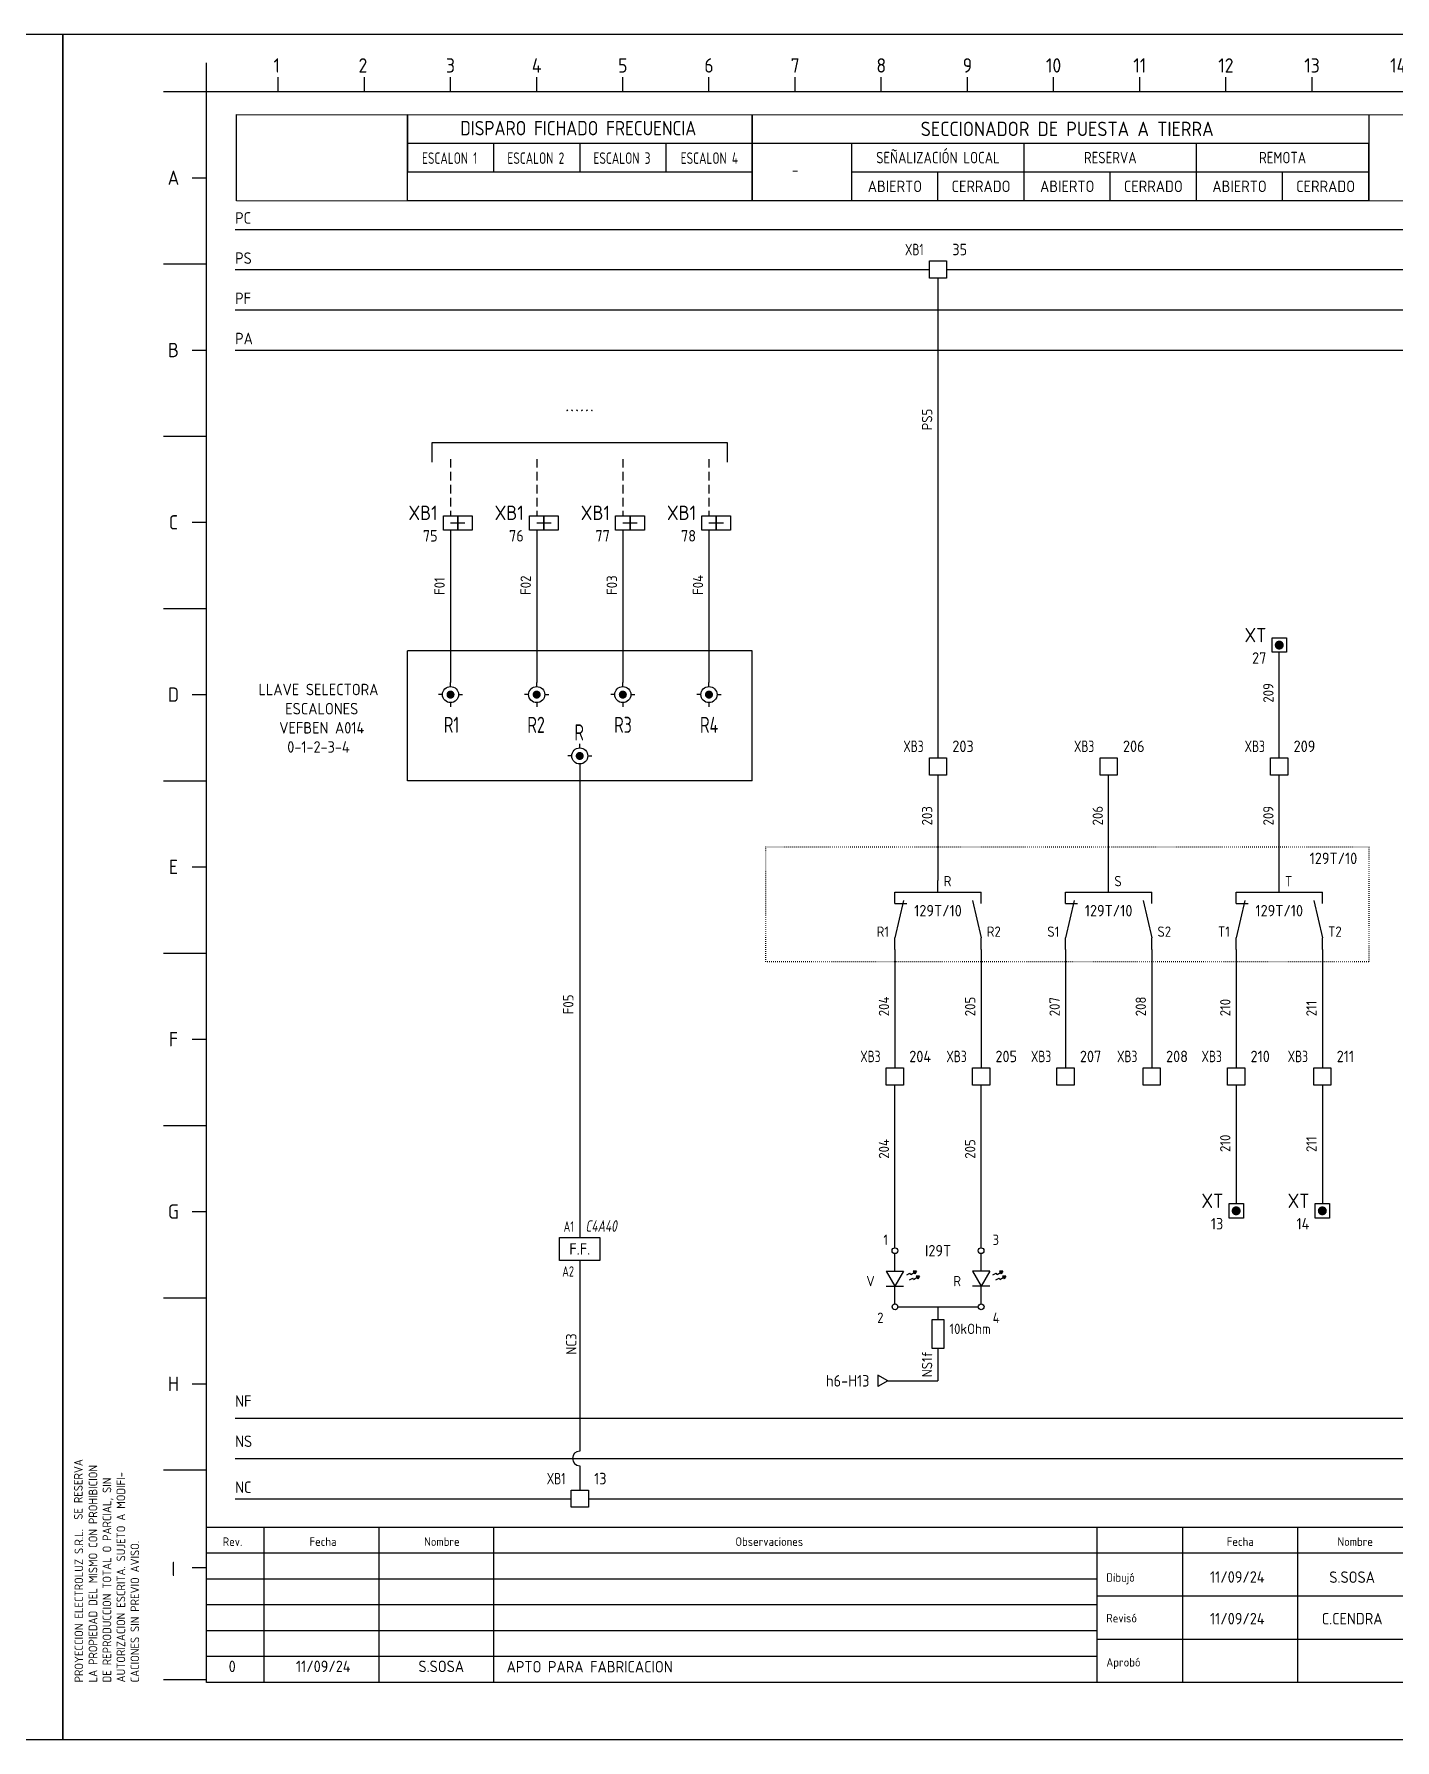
# Model space of a CAD drawing. Header units: millimetres. Extents: x 2272 to 7312, y -3839 to -3184.
# Drawn here: x 4786.5 to 5023.4, y -3492.6 to -3195.6 of the extents above; entities that cross this region are included whole.
import ezdxf
from ezdxf.enums import TextEntityAlignment as Align

# ---------------------------------------------------------------- set-up
doc = ezdxf.new("R2010")
doc.units = ezdxf.units.MM
doc.linetypes.add('DASHED', pattern=[0.75, 0.5, -0.25])
doc.linetypes.add('DOT', pattern=[0.25, 0, -0.25])
for name, color, linetype in [('AUXILIAR', 30, 'Continuous'), ('CABLES', 3, 'Continuous'), ('COTAS', 3, 'Continuous'), ('SYMS', 7, 'Continuous'), ('TAGS', 7, 'Continuous'), ('TERMS', 7, 'Continuous'), ('TEXTO', 3, 'Continuous'), ('TEXTOS', 3, 'Continuous')]:
    doc.layers.add(name, color=color, linetype=linetype)
doc.layers.add('CDO_110VCC', color=3, linetype='Continuous', lineweight=18)
doc.styles.add('ROMANS', font='isocp3.shx')
doc.styles.add('style1', font='arial.ttf', dxfattribs={"height": 1})
doc.styles.add('style2', font='romab___.ttf', dxfattribs={"height": 1})
doc.styles.add('WD_IEC', font='ISOCP2.shx', dxfattribs={"width": 0.9, "height": 4})

# ---------------------------------------------------------------- blocks, each defined once
blk = doc.blocks.new('*U39')
blk.add_lwpolyline([(-1.5, 3), (1.5, 3), (1.5, 0), (-1.5, 0)], close=True)
at = {"style": 'ROMANS', "width": 0.8}
blk.add_attdef('XA', text='', height=2, dxfattribs=at).set_placement((-2.5, 4), align=Align.RIGHT)
at = {"layer": 'TEXTO', "style": 'ROMANS'}
blk.add_attdef('BORNE', (2.5, 4), '', height=2, dxfattribs=at)
blk = doc.blocks.new('INVERSOR C4')
for p, q in [((7.5, 8), (7.5, 10)), ((0, 8), (15, 8)), ((0, 6), (0, 8)), ((1.5, 6.5), (0, 0)), ((0, 6), (2.08, 6)), ((13.5, 6.5), (15, 0)), ((15, 6), (15, 8)), ((0, -2), (0, 0)), ((15, -2), (15, 0))]:
    blk.add_line(p, q)
at = {"style": 'ROMANS'}
blk.add_attdef('COMUN', text='', height=1.8, dxfattribs=at).set_placement((8.5, 10.8), align=Align.TOP_LEFT)
blk.add_attdef('MODELO', text='', height=2, dxfattribs=at).set_placement((7.5, 4.75), align=Align.MIDDLE_CENTER)
for tag, p in [('B', (-3.18, 0.2)), ('A', (16, 0.2))]:
    blk.add_attdef(tag, p, '', height=1.8, dxfattribs=at)
blk = doc.blocks.new('*U40')
blk.add_lwpolyline([(-1.5, 3), (1.5, 3), (1.5, 0), (-1.5, 0)], close=True)
at = {"style": 'ROMANS', "width": 0.8}
blk.add_attdef('XA', text='', height=2, dxfattribs=at).set_placement((-2.5, 4), align=Align.RIGHT)
at = {"layer": 'TEXTO', "style": 'ROMANS'}
blk.add_attdef('BORNE', (2.5, 4), '', height=2, dxfattribs=at)
blk = doc.blocks.new('*U41')
blk.add_lwpolyline([(-1.5, 3), (1.5, 3), (1.5, 0), (-1.5, 0)], close=True)
at = {"style": 'ROMANS', "width": 0.8}
blk.add_attdef('XA', text='', height=2, dxfattribs=at).set_placement((-2.5, 4), align=Align.RIGHT)
at = {"layer": 'TEXTO', "style": 'ROMANS'}
blk.add_attdef('BORNE', (2.5, 4), '', height=2, dxfattribs=at)
blk = doc.blocks.new('*U42')
blk.add_lwpolyline([(-1.5, 3), (1.5, 3), (1.5, 0), (-1.5, 0)], close=True)
at = {"style": 'ROMANS', "width": 0.8}
blk.add_attdef('XA', text='', height=2, dxfattribs=at).set_placement((-2.5, 4), align=Align.RIGHT)
at = {"layer": 'TEXTO', "style": 'ROMANS'}
blk.add_attdef('BORNE', (2.5, 4), '', height=2, dxfattribs=at)
blk = doc.blocks.new('*U43')
blk.add_lwpolyline([(-1.5, 3), (1.5, 3), (1.5, 0), (-1.5, 0)], close=True)
at = {"style": 'ROMANS', "width": 0.8}
blk.add_attdef('XA', text='', height=2, dxfattribs=at).set_placement((-2.5, 4), align=Align.RIGHT)
at = {"layer": 'TEXTO', "style": 'ROMANS'}
blk.add_attdef('BORNE', (2.5, 4), '', height=2, dxfattribs=at)
blk = doc.blocks.new('referencia horizontal')
for p, q in [((0, 1), (0, -1)), ((1.73, 0), (0, 1)), ((1.73, 0), (0, -1))]:
    blk.add_line(p, q)
at = {"style": 'ROMANS'}
blk.add_attdef('REFERENCIA_001', (1.43, -1), '', height=2, dxfattribs=at)
blk = doc.blocks.new('*U37')
h = blk.add_hatch(color=256)
h.dxf.hatch_style = 1
h.paths.add_polyline_path([(3.2, -4.06), (3.48, -4.55), (3.76, -4.06)])
h.paths.add_polyline_path([(3.98, -5.42), (4.26, -4.93), (3.7, -4.93)])
h = blk.add_hatch(color=256)
h.dxf.hatch_style = 1
h.paths.add_polyline_path([(18.23, -4.06), (18.51, -4.55), (18.79, -4.06)])
h.paths.add_polyline_path([(19.01, -5.42), (19.29, -4.93), (18.73, -4.93)])
for p, q in [((-0.01, -4.09), (-0.01, -1)), ((15.01, -4.09), (15.01, -1)), ((-1.51, -4.09), (1.49, -4.09)), ((-1.51, -4.09), (-0.01, -6.69)), ((1.49, -4.09), (-0.01, -6.69)), ((2.05, -4.73), (2.62, -4.4)), ((2.55, -5.6), (3.12, -5.26)), ((2.76, -4.64), (2.62, -4.4)), ((2.76, -4.64), (3.34, -4.31)), ((3.26, -5.51), (3.12, -5.26)), ((3.2, -4.06), (3.48, -4.55)), ((3.76, -4.06), (3.2, -4.06)), ((3.26, -5.51), (3.84, -5.17)), ((3.76, -4.06), (3.48, -4.55)), ((3.7, -4.93), (3.98, -5.42)), ((4.26, -4.93), (3.7, -4.93)), ((4.26, -4.93), (3.98, -5.42)), ((16.51, -4.09), (13.51, -4.09)), ((13.51, -4.09), (15.01, -6.69)), ((16.51, -4.09), (15.01, -6.69)), ((17.07, -4.73), (17.65, -4.4)), ((17.57, -5.6), (18.15, -5.26)), ((17.79, -4.64), (17.65, -4.4)), ((17.79, -4.64), (18.37, -4.31)), ((18.29, -5.51), (18.15, -5.26)), ((18.23, -4.06), (18.51, -4.55)), ((18.79, -4.06), (18.23, -4.06)), ((18.29, -5.51), (18.87, -5.17)), ((18.79, -4.06), (18.51, -4.55)), ((18.73, -4.93), (19.01, -5.42)), ((19.29, -4.93), (18.73, -4.93)), ((19.29, -4.93), (19.01, -5.42)), ((-1.51, -6.69), (1.49, -6.69)), ((0, -9.78), (0, -6.69)), ((16.51, -6.69), (13.51, -6.69)), ((15.02, -9.78), (15.02, -6.69)), ((0.52, -10.28), (14.52, -10.28)), ((7.5, -10.28), (7.5, -12.51)), ((7.5, -17.51), (7.5, -19.73))]:
    blk.add_line(p, q)
blk.add_lwpolyline([(6.5, -12.51), (8.5, -12.51), (8.5, -17.51), (6.5, -17.51)], close=True)
for centre in [(0, -0.5), (15, -0.5), (0.02, -10.28), (15.02, -10.28)]:
    blk.add_circle(centre, 0.5)
at = {"style": 'ROMANS'}
for tag, p in [('1', (-2, 0.5)), ('3', (17, 0.5))]:
    blk.add_attdef(tag, p, '', height=1.8, dxfattribs=at)
blk.add_attdef('NOMBRE', text='', height=2, dxfattribs=at).set_placement((7.52, -0.5), align=Align.MIDDLE_CENTER)
for tag, p in [('ABIERTO', (-3.51, -6.69)), ('CERRADO', (11.51, -6.69))]:
    blk.add_attdef(tag, text='', height=1.8, dxfattribs=at).set_placement(p, align=Align.RIGHT)
blk.add_attdef('2', text='', height=1.8, dxfattribs=at).set_placement((-1.98, -11.28), align=Align.TOP_RIGHT)
blk.add_attdef('4', text='', height=1.8, dxfattribs=at).set_placement((17.02, -11.28), align=Align.TOP_LEFT)
at = {"layer": 'TEXTO', "style": 'ROMANS'}
blk.add_attdef('RESISTENCIA', (9.5, -15.01), '', height=1.8, dxfattribs=at)
blk = doc.blocks.new('129T')
at = {"layer": 'AUXILIAR', "linetype": 'DOT'}
blk.add_lwpolyline([(0, 0), (105, 0), (105, -20), (0, -20)], close=True, dxfattribs=at)
at = {"style": 'ROMANS'}
blk.add_attdef('129T', text='', height=2, dxfattribs=at).set_placement((103, -3), align=Align.RIGHT)
blk = doc.blocks.new('*U29')
blk.add_lwpolyline([(-1.5, 3), (1.5, 3), (1.5, 0), (-1.5, 0)], close=True)
at = {"style": 'ROMANS', "width": 0.8}
blk.add_attdef('XA', text='', height=2, dxfattribs=at).set_placement((-2.5, 4), align=Align.RIGHT)
at = {"layer": 'TEXTO', "style": 'ROMANS'}
blk.add_attdef('BORNE', (2.5, 4), '', height=2, dxfattribs=at)
blk = doc.blocks.new('*U113')
blk.add_lwpolyline([(-1.5, 3), (1.5, 3), (1.5, 0), (-1.5, 0)], close=True)
at = {"style": 'ROMANS', "width": 0.8}
blk.add_attdef('XA', text='', height=2, dxfattribs=at).set_placement((-2.5, 4), align=Align.RIGHT)
at = {"layer": 'TEXTO', "style": 'ROMANS'}
blk.add_attdef('BORNE', (2.5, 4), '', height=2, dxfattribs=at)
blk = doc.blocks.new('*U114')
blk.add_lwpolyline([(-1.5, 3), (1.5, 3), (1.5, 0), (-1.5, 0)], close=True)
at = {"style": 'ROMANS', "width": 0.8}
blk.add_attdef('XA', text='', height=2, dxfattribs=at).set_placement((-2.5, 4), align=Align.RIGHT)
at = {"layer": 'TEXTO', "style": 'ROMANS'}
blk.add_attdef('BORNE', (2.5, 4), '', height=2, dxfattribs=at)
blk = doc.blocks.new('*U115')
blk.add_lwpolyline([(-1.5, 3), (1.5, 3), (1.5, 0), (-1.5, 0)], close=True)
at = {"style": 'ROMANS', "width": 0.8}
blk.add_attdef('XA', text='', height=2, dxfattribs=at).set_placement((-2.5, 4), align=Align.RIGHT)
at = {"layer": 'TEXTO', "style": 'ROMANS'}
blk.add_attdef('BORNE', (2.5, 4), '', height=2, dxfattribs=at)
blk = doc.blocks.new('VT0001')
for p, q in [((-1.25, -1.25), (-1.25, 1.25)), ((-1.25, 1.25), (1.25, 1.25)), ((1.25, 1.25), (1.25, -1.25)), ((1.25, -1.25), (-1.25, -1.25))]:
    blk.add_line(p, q)
at = {"style": 'WD_IEC'}
for tag, p in [('INST', (-2.25, 6.5)), ('LOC', (-2.25, 3.5)), ('DESC1', (-2.25, -6.25)), ('DESC2', (-2.25, -9.25)), ('DESC3', (-2.25, -12.25))]:
    blk.add_attdef(tag, text='', height=2.5, dxfattribs=at).set_placement(p, align=Align.RIGHT)
at = {"style": 'WD_IEC', "flags": 1}
for tag, p, height in [('ASSYCODE', (2.75, 10.75), 1), ('CATDESC', (2.75, 9.25), 1), ('MFG', (2.75, 7.25), 1.5), ('CAT', (2.75, 4.75), 1.5), ('X4PIN01', (-1.25, 1), 0.25), ('X4TERM01', (-1.25, 0), 0.25), ('X4TERMDESC01', (-1.25, 0.5), 0.4), ('STRIPSEQ', (0, 0), 0.025), ('X2PIN01', (0, 2.25), 0.25), ('X2TERM01', (0, 1.25), 0.25), ('X8PIN01', (0, -0.25), 0.25), ('X2TERMDESC01', (0, 1.75), 0.4), ('X1PIN01', (1.25, 1), 0.25), ('X1TERM01', (1.25, 0), 0.25), ('X1TERMDESC01', (1.25, 0.5), 0.4), ('LINKTERM', (0, -0.04), 0.025), ('X8TERM01', (0, -1.25), 0.25), ('X8TERMDESC01', (0, -0.75), 0.4)]:
    blk.add_attdef(tag, p, '', height=height, dxfattribs=at)
at = {"style": 'WD_IEC', "flags": 8}
for tag, height, p in [('TAGSTRIP', 2.5, (-2.25, 0.5)), ('TERM01', 2, (-2.25, -3.25))]:
    blk.add_attdef(tag, text='', height=height, dxfattribs=at).set_placement(p, align=Align.RIGHT)
blk = doc.blocks.new('A3-Funcional')
at = {"color": 1, "linetype": 'Continuous'}
for p, q in [((25, 287), (410, 287)), ((25, 10), (25, 287)), ((410, 37), (25, 37)), ((410, 10), (25, 10))]:
    blk.add_line(p, q, dxfattribs=at)
at = {"color": 2, "linetype": 'Continuous'}
for p, q in [((35, 37), (35, 10)), ((55, 37), (55, 10)), ((75, 37), (75, 10)), ((195, 10), (195, 37)), ((215, 10), (215, 37)), ((180, 32.5), (25, 32.5)), ((235, 32.5), (180, 32.5)), ((180, 28), (25, 28)), ((235, 25), (180, 25)), ((180, 23.5), (25, 23.5)), ((180, 19), (25, 19)), ((235, 17.5), (180, 17.5)), ((180, 14.5), (25, 14.5))]:
    blk.add_line(p, q, dxfattribs=at)
at = {"color": 1}
blk.add_line((180, 37), (180, 10), dxfattribs=at)
blk.add_line((180, 37), (180, 10), dxfattribs=at)
at = {"color": 11}
blk.add_lwpolyline([(0, 0), (0, 297), (420, 297), (420, 0)], close=True, dxfattribs=at)
at = {"layer": 'TEXTOS'}
blk.add_line((25, 287), (25, 292), dxfattribs=at)
at = {"layer": 'TEXTOS', "color": 3}
for p, q in [((37.5, 287), (37.5, 289.5)), ((52.5, 287), (52.5, 289.5)), ((67.5, 287), (67.5, 289.5)), ((82.5, 287), (82.5, 289.5)), ((97.5, 287), (97.5, 289.5)), ((112.5, 287), (112.5, 289.5)), ((127.5, 287), (127.5, 289.5)), ((142.5, 287), (142.5, 289.5)), ((157.5, 287), (157.5, 289.5)), ((172.5, 287), (172.5, 289.5)), ((187.5, 287), (187.5, 289.5)), ((202.5, 287), (202.5, 289.5)), ((217.5, 287), (217.5, 289.5)), ((17.5, 287), (25, 287)), ((22.5, 272), (25, 272)), ((17.5, 257), (25, 257)), ((22.5, 242), (25, 242)), ((17.5, 227), (25, 227)), ((22.5, 212), (25, 212)), ((17.5, 197), (25, 197)), ((22.5, 182), (25, 182)), ((17.5, 167), (25, 167)), ((22.5, 152), (25, 152)), ((17.5, 137), (25, 137)), ((22.5, 122), (25, 122)), ((17.5, 107), (25, 107)), ((22.5, 92), (25, 92)), ((17.5, 77), (25, 77)), ((22.5, 62), (25, 62)), ((17.5, 47), (25, 47)), ((22.5, 30), (25, 30)), ((17.5, 10.5), (25, 10.5))]:
    blk.add_line(p, q, dxfattribs=at)
at = {"layer": 'TEXTOS', "color": 3, "style": 'ROMANS'}
for s, p in [('1', (37.25, 290.3)), ('2', (52.25, 290.3)), ('3', (67.5, 290.3)), ('4', (82.5, 290.3)), ('5', (97.5, 290.3)), ('6', (112.5, 290.3)), ('7', (127.5, 290.3)), ('8', (142.5, 290.3)), ('9', (157.5, 290.3)), ('10', (172.5, 290.3)), ('11', (187.5, 290.3)), ('12', (202.5, 290.3)), ('13', (217.5, 290.3)), ('14', (232.5, 290.3))]:
    blk.add_text(s, height=2.5, dxfattribs=at).set_placement(p, align=Align.CENTER)
for s, p in [('A', (19.26, 272)), ('B', (19.26, 242)), ('C', (19.26, 212)), ('D', (19.26, 182)), ('E', (19.26, 152)), ('F', (19.26, 122)), ('G', (19.26, 92)), ('H', (19.26, 62)), ('I', (19.26, 29.78))]:
    blk.add_text(s, height=2.5, dxfattribs=at).set_placement(p, align=Align.MIDDLE)
at = {"layer": 'TEXTOS', "color": 3, "linetype": 'Continuous', "style": 'ROMANS'}
for s, p in [('SE RESERVA', (3.45, 38.34)), ('LA PROPIEDAD DEL MISMO CON PROHIBICION', (6, 10.01)), ('DE REPRODUCCION TOTAL O PARCIAL, SIN', (8.43, 10.01)), ('AUTORIZACION ESCRITA. SUJETO A MODIFI-', (10.86, 10.01)), ('PROYECCION ELECTROLUZ S.R.L.', (3.54, 10.01)), ('CACIONES SIN PREVIO AVISO.', (13.29, 10.01))]:
    blk.add_text(s, height=1.5, rotation=90, dxfattribs=at).set_placement(p)
at = {"layer": 'TEXTOS', "color": 4, "linetype": 'Continuous', "style": 'ROMANS'}
for s, p in [('Rev.', (27.84, 33.77)), ('Dibujó', (181.68, 27.53)), ('Revisó', (181.68, 20.45)), ('Aprobó', (181.68, 12.77))]:
    blk.add_text(s, height=1.5, dxfattribs=at).set_placement(p)
for s, p in [('Fecha', (45.3, 34.53)), ('Nombre', (66, 34.53)), ('Observaciones', (123, 34.53)), ('Fecha', (205, 34.53)), ('Nombre', (225.01, 34.53))]:
    blk.add_text(s, height=1.5, dxfattribs=at).set_placement(p, align=Align.MIDDLE)
at = {"layer": 'TEXTOS', "color": 7, "linetype": 'Continuous', "style": 'style2', "width": 0.8}
blk.add_attdef('CLIENTE', (295.02, 31.81), '', height=3.5, dxfattribs=at)
at = {"layer": 'TEXTOS', "color": 7, "style": 'style2'}
blk.add_attdef('NºOBRA', text='', height=4, dxfattribs=at).set_placement((380.19, 28), align=Align.CENTER)
at = {"layer": 'TEXTOS', "color": 7, "linetype": 'Continuous', "style": 'style1'}
for tag, p in [('0/0', (403.7, 28)), ('1088-01MP01', (379.98, 18.5)), ('REVCLIENTE', (403.7, 18.5)), ('1088-01MP01', (379.98, 11.43)), ('REV', (403.7, 11.19))]:
    blk.add_attdef(tag, text='', height=2.5, dxfattribs=at).set_placement(p, align=Align.CENTER)
at = {"layer": 'TEXTOS', "style": 'ROMANS'}
for tag, p in [('04/01/01', (204.48, 27.37)), ('NAMEDIB', (224.48, 27.33)), ('FECHREV', (204.48, 20.11)), ('NAMEREV', (224.48, 20.1)), ('FECHAPR', (204.48, 12.61)), ('NAMEAPR', (224.48, 12.6))]:
    blk.add_attdef(tag, text='', height=2, dxfattribs=at).set_placement(p, align=Align.CENTER)
at = {"layer": 'TEXTOS', "color": 7, "style": 'style1'}
blk.add_attdef('OBRA', (295.02, 26.8), '', height=2.5, dxfattribs=at)
at = {"layer": 'TEXTOS', "color": 7, "style": 'style1', "width": 0.85}
for tag, p in [('DESCRIPCION1', (332.01, 20.37)), ('DESCRIPCION2', (332.01, 16.29)), ('DESCRIPCION3', (332.01, 12.18))]:
    blk.add_attdef(tag, text='', height=2.5, dxfattribs=at).set_placement(p, align=Align.CENTER)
blk = doc.blocks.new('Borne-Instrumentos')
for p, q in [((-1, 0), (-1.5, 0)), ((0, 1), (0, 1.5)), ((1, 0), (1.5, 0)), ((0, -1), (0, -1.5))]:
    blk.add_line(p, q)
at = {"const_width": 0.5}
blk.add_lwpolyline([(-0.25, 0, 1), (0.25, 0, 1)], format="xyb", close=True, dxfattribs=at)
blk.add_circle((0, 0), 1)
blk = doc.blocks.new('*U217')
blk.add_lwpolyline([(-3.5, 0), (-3.5, 4), (3.5, 4), (3.5, 0)], close=True)
at = {"style": 'ROMANS', "width": 0.8}
blk.add_attdef('A1', text='', height=1.8, dxfattribs=at).set_placement((-1, 5), align=Align.RIGHT)
at = {"style": 'ROMANS'}
blk.add_attdef('NOMBRE', text='', height=2, dxfattribs=at).set_placement((0, 2), align=Align.MIDDLE_CENTER)
at = {"style": 'ROMANS', "width": 0.8}
blk.add_attdef('A2', text='', height=1.8, dxfattribs=at).set_placement((-1, -1), align=Align.TOP_RIGHT)
at = {"layer": 'TEXTO', "style": 'ROMANS', "oblique": 10, "width": 0.8}
blk.add_attdef('MODELO', (1, 5), '', height=2, dxfattribs=at)

msp = doc.modelspace()

# ---------------------------------------------------------------- hatches: boundary and pattern name
h = msp.add_hatch(color=5)
h.dxf.hatch_style = 1
h.set_gradient(color1=(0, 0, 255), one_color=1, tint=1)
edge = h.paths.add_edge_path()
edge.add_arc((5003.29, -3301.94), 0.793, 0, 360)
h = msp.add_hatch(color=5)
h.dxf.hatch_style = 1
h.set_gradient(color1=(0, 0, 255), one_color=1, tint=1)
edge = h.paths.add_edge_path()
edge.add_arc((4995.79, -3400.44), 0.793, 0, 360)
h = msp.add_hatch(color=5)
h.dxf.hatch_style = 1
h.set_gradient(color1=(0, 0, 255), one_color=1, tint=1)
edge = h.paths.add_edge_path()
edge.add_arc((5010.79, -3400.44), 0.793, 0, 360)

# ---------------------------------------------------------------- linework, layer by layer
for p, q in [((4943.87, -3238.06), (4943.87, -3321.56)), ((4859, -3280.66), (4861.5, -3280.66)), ((4874, -3280.66), (4876.5, -3280.66)), ((4889, -3280.66), (4891.5, -3280.66)), ((4904, -3280.66), (4906.5, -3280.66)), ((4859, -3281.91), (4859, -3308.46)), ((4874, -3281.91), (4874, -3308.46)), ((4889, -3281.91), (4889, -3308.46)), ((4904, -3281.91), (4904, -3308.46)), ((4851.5, -3325.56), (4851.5, -3302.96)), ((4911.5, -3302.96), (4851.5, -3302.96)), ((4911.5, -3325.56), (4911.5, -3302.96)), ((5003.29, -3321.56), (5003.29, -3303.19)), ((4881.5, -3323.34), (4881.5, -3405.08)), ((4911.5, -3325.56), (4851.5, -3325.56)), ((4943.87, -3324.56), (4943.87, -3342.93)), ((4973.58, -3342.93), (4973.58, -3324.56)), ((5003.29, -3342.93), (5003.29, -3324.56)), ((4936.37, -3354.93), (4936.37, -3375.56)), ((4951.37, -3354.93), (4951.37, -3375.56)), ((4966.08, -3354.93), (4966.08, -3375.56)), ((4966.08, -3354.93), (4966.08, -3375.56)), ((4981.08, -3354.93), (4981.08, -3375.56)), ((4995.79, -3354.93), (4995.79, -3375.56)), ((4995.79, -3354.93), (4995.79, -3375.56)), ((5010.79, -3354.93), (5010.79, -3375.56)), ((4936.37, -3406.88), (4936.37, -3378.56)), ((4951.37, -3406.88), (4951.37, -3378.56)), ((4995.79, -3378.56), (4995.79, -3399.19)), ((4995.79, -3378.56), (4995.79, -3399.19)), ((5010.79, -3378.56), (5010.79, -3399.19)), ((4881.5, -3409.08), (4881.5, -3442.29)), ((4943.87, -3424.39), (4943.87, -3425.39)), ((4943.87, -3425.39), (4943.87, -3430.04)), ((4935.14, -3430.04), (4943.87, -3430.04)), ((4881.5, -3444.83), (4881.5, -3449.06))]:
    msp.add_line(p, q)
at = {"color": 1, "linetype": 'DASHED', "ltscale": 3}
for p, q in [((4859, -3269.54), (4859, -3279.41)), ((4874, -3269.54), (4874, -3279.41)), ((4889, -3269.54), (4889, -3279.41)), ((4904, -3269.54), (4904, -3279.41))]:
    msp.add_line(p, q, dxfattribs=at)
msp.add_lwpolyline([(4907.24, -3270.08), (4907.24, -3266.72), (4855.76, -3266.72), (4855.76, -3270.08)])
msp.add_arc((4881.5, -3443.56), 1.27, 90, 270)
at = {"layer": 'AUXILIAR'}
for p, q in [((4821.5, -3229.56), (5075.24, -3229.56)), ((4821.5, -3236.56), (4942.37, -3236.56)), ((4945.37, -3236.56), (5196.5, -3236.56)), ((4821.5, -3243.56), (5060.24, -3243.56)), ((4821.5, -3250.56), (5090.24, -3250.56)), ((4821.5, -3436.56), (5060.24, -3436.56)), ((4821.5, -3443.56), (5196.5, -3443.56)), ((4821.5, -3450.56), (4880, -3450.56)), ((4883, -3450.56), (5075.24, -3450.56))]:
    msp.add_line(p, q, dxfattribs=at)
at = {"layer": 'COTAS'}
for p, q in [((4911.5, -3224.56), (4911.5, -3209.56)), ((4911.5, -3209.56), (4911.5, -3224.56)), ((4911.5, -3209.56), (4911.5, -3224.56)), ((4851.5, -3214.56), (4911.5, -3214.56)), ((4911.5, -3214.56), (5018.87, -3214.56)), ((4928.87, -3224.56), (4928.87, -3214.56)), ((4928.87, -3224.56), (4928.87, -3214.56)), ((4958.87, -3224.56), (4958.87, -3214.56)), ((4988.87, -3224.56), (4988.87, -3214.56)), ((5018.87, -3224.56), (5018.87, -3214.56)), ((4851.5, -3219.56), (4911.5, -3219.56)), ((4928.87, -3219.56), (5018.87, -3219.56)), ((4943.87, -3224.56), (4943.87, -3219.56)), ((4973.87, -3224.56), (4973.87, -3219.56)), ((5003.87, -3224.56), (5003.87, -3219.56))]:
    msp.add_line(p, q, dxfattribs=at)
for points in [[(4821.74, -3209.56), (5198.05, -3209.63), (5198.05, -3224.63), (4821.74, -3224.56)], [(4851.5, -3209.56), (5018.87, -3209.6), (5018.87, -3224.56), (4851.5, -3224.56)]]:
    msp.add_lwpolyline(points, close=True, dxfattribs=at)
at = {"layer": 'TEXTOS'}
for p, q in [((4851.5, -3209.56), (4851.5, -3219.56)), ((4866.5, -3214.56), (4866.5, -3219.56)), ((4881.5, -3214.56), (4881.5, -3219.56)), ((4896.5, -3214.56), (4896.5, -3219.56))]:
    msp.add_line(p, q, dxfattribs=at)

# ---------------------------------------------------------------- block references
msp.add_blockref('A3-Funcional', (4371.5, -3492.56))
ref = msp.add_blockref('A3-Funcional', (4791.5, -3492.56))
ref.add_attrib('04/01/01', '11/09/24', dxfattribs={"layer": 'TEXTOS', "height": 2, "style": 'ROMANS'}).set_placement((4995.98, -3465.19), align=Align.CENTER)
ref.add_attrib('FECHREV', '11/09/24', dxfattribs={"layer": 'TEXTOS', "height": 2, "style": 'ROMANS'}).set_placement((4995.98, -3472.45), align=Align.CENTER)
ref.add_attrib('NAMEREV', 'C.CENDRA', dxfattribs={"layer": 'TEXTOS', "height": 2, "style": 'ROMANS'}).set_placement((5015.98, -3472.46), align=Align.CENTER)
ref.add_attrib('NAMEDIB', 'S.SOSA', dxfattribs={"layer": 'TEXTOS', "height": 2, "style": 'ROMANS'}).set_placement((5015.98, -3465.22), align=Align.CENTER)
for name, p, values in [('*U40', (4943.87, -3238.06), {'XA': 'XB1', 'BORNE': '35'}), ('*U29', (4943.87, -3324.56), {'XA': 'XB3', 'BORNE': '203'}), ('*U43', (4973.58, -3324.56), {'XA': 'XB3', 'BORNE': '206'}), ('*U113', (5003.29, -3324.56), {'XA': 'XB3', 'BORNE': '209'}), ('INVERSOR C4', (4936.37, -3352.93), {'COMUN': 'R', 'B': 'R1', 'A': 'R2', 'MODELO': '129T/10'}), ('INVERSOR C4', (4966.08, -3352.93), {'COMUN': 'S', 'B': 'S1', 'A': 'S2', 'MODELO': '129T/10'}), ('INVERSOR C4', (4995.79, -3352.93), {'COMUN': 'T', 'B': 'T1', 'A': 'T2', 'MODELO': '129T/10'}), ('*U41', (4936.37, -3378.56), {'XA': 'XB3', 'BORNE': '204'}), ('*U42', (4951.37, -3378.56), {'XA': 'XB3', 'BORNE': '205'}), ('*U41', (4966.08, -3378.56), {'XA': 'XB3', 'BORNE': '207'}), ('*U42', (4981.08, -3378.56), {'XA': 'XB3', 'BORNE': '208'}), ('*U114', (4995.79, -3378.56), {'XA': 'XB3', 'BORNE': '210'}), ('*U115', (5010.79, -3378.56), {'XA': 'XB3', 'BORNE': '211'}), ('*U217', (4881.5, -3409.08), {'A1': 'A1', 'A2': 'A2', 'NOMBRE': 'F.F.', 'MODELO': 'C4A40'}), ('*U37', (4936.37, -3406.88), {'ABIERTO': 'V', 'CERRADO': 'R', '1': '1', '3': '3', '4': '4', '2': '2', 'NOMBRE': 'I29T', 'RESISTENCIA': '10kOhm'}), ('*U39', (4881.5, -3452.06), {'XA': 'XB1', 'BORNE': '13'})]:
    msp.add_blockref(name, p).add_auto_attribs(values)
at = {"xscale": 1.399999999999977, "yscale": 1.399999999999977, "zscale": 1.399999999999977, "rotation": 90}
for p in [(4859, -3310.56), (4874, -3310.56), (4889, -3310.56), (4904, -3310.56), (4881.5, -3321.24)]:
    msp.add_blockref('Borne-Instrumentos', p, dxfattribs=at)
ref = msp.add_blockref('referencia horizontal', (4933.41, -3430.04))
ref.add_attrib('REFERENCIA', 'h6-H13', dxfattribs={"height": 2, "style": 'ROMANS'}).set_placement((4924.37, -3430.04), align=Align.MIDDLE_LEFT)
at = {"layer": 'CDO_110VCC'}
msp.add_blockref('129T', (4913.87, -3337.08), dxfattribs=at).add_auto_attribs({'129T': '129T/10'})
at = {"layer": 'SYMS'}
ref = msp.add_blockref('VT0001', (4859, -3280.66), dxfattribs=at)
ref.add_attrib('TERM01', '75', dxfattribs={"layer": 'TERMS', "height": 2, "style": 'WD_IEC', "flags": 8}).set_placement((4856.75, -3283.91), align=Align.RIGHT)
ref.add_attrib('TAGSTRIP', 'XB1', dxfattribs={"layer": 'TAGS', "height": 2.5, "style": 'WD_IEC', "flags": 8}).set_placement((4856.75, -3280.16), align=Align.RIGHT)
ref = msp.add_blockref('VT0001', (4874, -3280.66), dxfattribs=at)
ref.add_attrib('TERM01', '76', dxfattribs={"layer": 'TERMS', "height": 2, "style": 'WD_IEC', "flags": 8}).set_placement((4871.75, -3283.91), align=Align.RIGHT)
ref.add_attrib('TAGSTRIP', 'XB1', dxfattribs={"layer": 'TAGS', "height": 2.5, "style": 'WD_IEC', "flags": 8}).set_placement((4871.75, -3280.16), align=Align.RIGHT)
ref = msp.add_blockref('VT0001', (4889, -3280.66), dxfattribs=at)
ref.add_attrib('TERM01', '77', dxfattribs={"layer": 'TERMS', "height": 2, "style": 'WD_IEC', "flags": 8}).set_placement((4886.75, -3283.91), align=Align.RIGHT)
ref.add_attrib('TAGSTRIP', 'XB1', dxfattribs={"layer": 'TAGS', "height": 2.5, "style": 'WD_IEC', "flags": 8}).set_placement((4886.75, -3280.16), align=Align.RIGHT)
ref = msp.add_blockref('VT0001', (4904, -3280.66), dxfattribs=at)
ref.add_attrib('TERM01', '78', dxfattribs={"layer": 'TERMS', "height": 2, "style": 'WD_IEC', "flags": 8}).set_placement((4901.75, -3283.91), align=Align.RIGHT)
ref.add_attrib('TAGSTRIP', 'XB1', dxfattribs={"layer": 'TAGS', "height": 2.5, "style": 'WD_IEC', "flags": 8}).set_placement((4901.75, -3280.16), align=Align.RIGHT)
for p in [(4861.5, -3280.66), (4876.5, -3280.66), (4891.5, -3280.66), (4906.5, -3280.66)]:
    msp.add_blockref('VT0001', p, dxfattribs=at)
ref = msp.add_blockref('VT0001', (5003.29, -3301.94), dxfattribs=at)
ref.add_attrib('TERM01', '27', dxfattribs={"layer": 'TERMS', "height": 2, "style": 'WD_IEC', "flags": 8}).set_placement((5001.04, -3305.19), align=Align.RIGHT)
ref.add_attrib('TAGSTRIP', 'XT', dxfattribs={"layer": 'TAGS', "height": 2.5, "style": 'WD_IEC', "flags": 8}).set_placement((5001.04, -3301.44), align=Align.RIGHT)
ref = msp.add_blockref('VT0001', (4995.79, -3400.44), dxfattribs=at)
ref.add_attrib('TERM01', '13', dxfattribs={"layer": 'TERMS', "height": 2, "style": 'WD_IEC', "flags": 8}).set_placement((4993.54, -3403.69), align=Align.RIGHT)
ref.add_attrib('TAGSTRIP', 'XT', dxfattribs={"layer": 'TAGS', "height": 2.5, "style": 'WD_IEC', "flags": 8}).set_placement((4993.54, -3399.94), align=Align.RIGHT)
ref = msp.add_blockref('VT0001', (5010.79, -3400.44), dxfattribs=at)
ref.add_attrib('TERM01', '14', dxfattribs={"layer": 'TERMS', "height": 2, "style": 'WD_IEC', "flags": 8}).set_placement((5008.54, -3403.69), align=Align.RIGHT)
ref.add_attrib('TAGSTRIP', 'XT', dxfattribs={"layer": 'TAGS', "height": 2.5, "style": 'WD_IEC', "flags": 8}).set_placement((5008.54, -3399.94), align=Align.RIGHT)

# ---------------------------------------------------------------- texts
at = {"char_height": 2, "attachment_point": 7, "style": 'ROMANS'}
for s, insert in [('PC', (4821.5, -3228.56)), ('PS', (4821.5, -3235.56)), ('PF', (4821.5, -3242.56)), ('PA', (4821.5, -3249.56)), ('NF', (4821.5, -3434.56)), ('NS', (4821.5, -3441.56)), ('NC', (4821.5, -3449.56))]:
    msp.add_mtext_dynamic_manual_height_columns(s, width=5.5849, gutter_width=10, heights=[0], dxfattribs=dict(at, insert=insert))
at = {"layer": 'CABLES', "char_height": 1.8, "attachment_point": 7, "rotation": 90, "style": 'ROMANS'}
for s, insert in [('PS5', (4942.87, -3264.56)), ('F01', (4857.99, -3293.2)), ('F02', (4872.99, -3293.2)), ('F03', (4887.99, -3293.2)), ('F04', (4902.99, -3293.2)), ('209', (5002.29, -3311.96)), ('203', (4942.87, -3333.33)), ('206', (4972.58, -3333.33)), ('209', (5002.29, -3333.33)), ('F05', (4880.41, -3366.22)), ('204', (4935.37, -3366.56)), ('205', (4950.37, -3366.56)), ('207', (4965.08, -3366.56)), ('208', (4980.08, -3366.56)), ('210', (4994.79, -3366.56)), ('211', (5009.79, -3366.56)), ('204', (4935.37, -3391.37)), ('205', (4950.37, -3391.37)), ('210', (4994.79, -3390.19)), ('211', (5009.79, -3390.19)), ('NC3', (4880.92, -3425.48)), ('NS1f', (4942.87, -3429.41))]:
    msp.add_mtext_dynamic_manual_height_columns(s, width=6.7539, gutter_width=9, heights=[0], dxfattribs=dict(at, insert=insert))
at = {"layer": 'COTAS', "attachment_point": 5, "style": 'ROMANS'}
for s, width, insert, char_height in [('{\\Fisocp|c0;SECCIONADOR DE PUESTA A TIERRA}', 360, (4966.37, -3212.06), 2.5), ('{\\Fromans|c0;......}', 57.4785, (4881.46, -3260.17), 2)]:
    msp.add_mtext_dynamic_manual_height_columns(s, width=width, gutter_width=10, heights=[0], dxfattribs=dict(at, insert=insert, char_height=char_height))
at = {"layer": 'TEXTO', "char_height": 2, "attachment_point": 5, "style": 'ROMANS'}
for s, width, insert in [('{\\W0.9;SEÑALIZACIÓN LOCAL}', 30.3343, (4943.87, -3217.06)), ('{\\W0.9;RESERVA}', 30.3343, (4973.87, -3217.06)), ('{\\W0.9;REMOTA}', 30.3343, (5003.87, -3217.06)), ('{\\W0.9;-}', 15, (4919, -3219.22)), ('ABIERTO', 15, (4936.37, -3222.06)), ('CERRADO', 15, (4951.37, -3222.06)), ('ABIERTO', 15, (4966.37, -3222.06)), ('CERRADO', 15, (4981.37, -3222.06)), ('ABIERTO', 15, (4996.37, -3222.06)), ('CERRADO', 15, (5011.37, -3222.06))]:
    msp.add_mtext_dynamic_manual_height_columns(s, width=width, gutter_width=10, heights=[0], dxfattribs=dict(at, insert=insert))
at = {"layer": 'TEXTOS', "style": 'ROMANS'}
for s, height, width, p in [('DISPARO FICHADO FRECUENCIA', 2.5, 0.95, (4881.24, -3213.18)), ('ESCALON 1', 2, 0.8, (4858.85, -3218.15)), ('ESCALON 2', 2, 0.8, (4873.85, -3218.15)), ('ESCALON 3', 2, 0.8, (4888.85, -3218.15)), ('ESCALON 4', 2, 0.8, (4904.07, -3218.15)), ('R1', 2.8, 0.8, (4859.17, -3317.22)), ('R2', 2.8, 0.8, (4873.9, -3317.22)), ('R3', 2.8, 0.8, (4889.03, -3317.22)), ('R4', 2.8, 0.8, (4904.03, -3317.22)), ('R', 2.8, 0.8, (4881.4, -3318.53))]:
    msp.add_text(s, height=height, dxfattribs=dict(at, width=width)).set_placement(p, align=Align.CENTER)
at = {"layer": 'TEXTOS', "insert": (4836.01, -3308.67), "char_height": 2, "width": 34.7458, "attachment_point": 2, "style": 'ROMANS'}
msp.add_mtext('LLAVE SELECTORA\\P ESCALONES\\P VEFBEN A014\\P0-1-2-3-4', dxfattribs=at)
at = {"layer": 'TEXTOS', "char_height": 2, "attachment_point": 5, "style": 'ROMANS'}
for s, width, insert in [('0', 10.7021, (4820.99, -3479.76)), ('\\A1;11/09/24', 10.5263, (4836.84, -3479.76)), ('S.SOSA', 10.5263, (4857.39, -3479.76)), ('APTO PARA FABRICACION', 40.0316, (4883.22, -3479.82))]:
    msp.add_mtext_dynamic_manual_height_columns(s, width=width, gutter_width=10, heights=[0], dxfattribs=dict(at, insert=insert))

doc.saveas('drawing.dxf')
